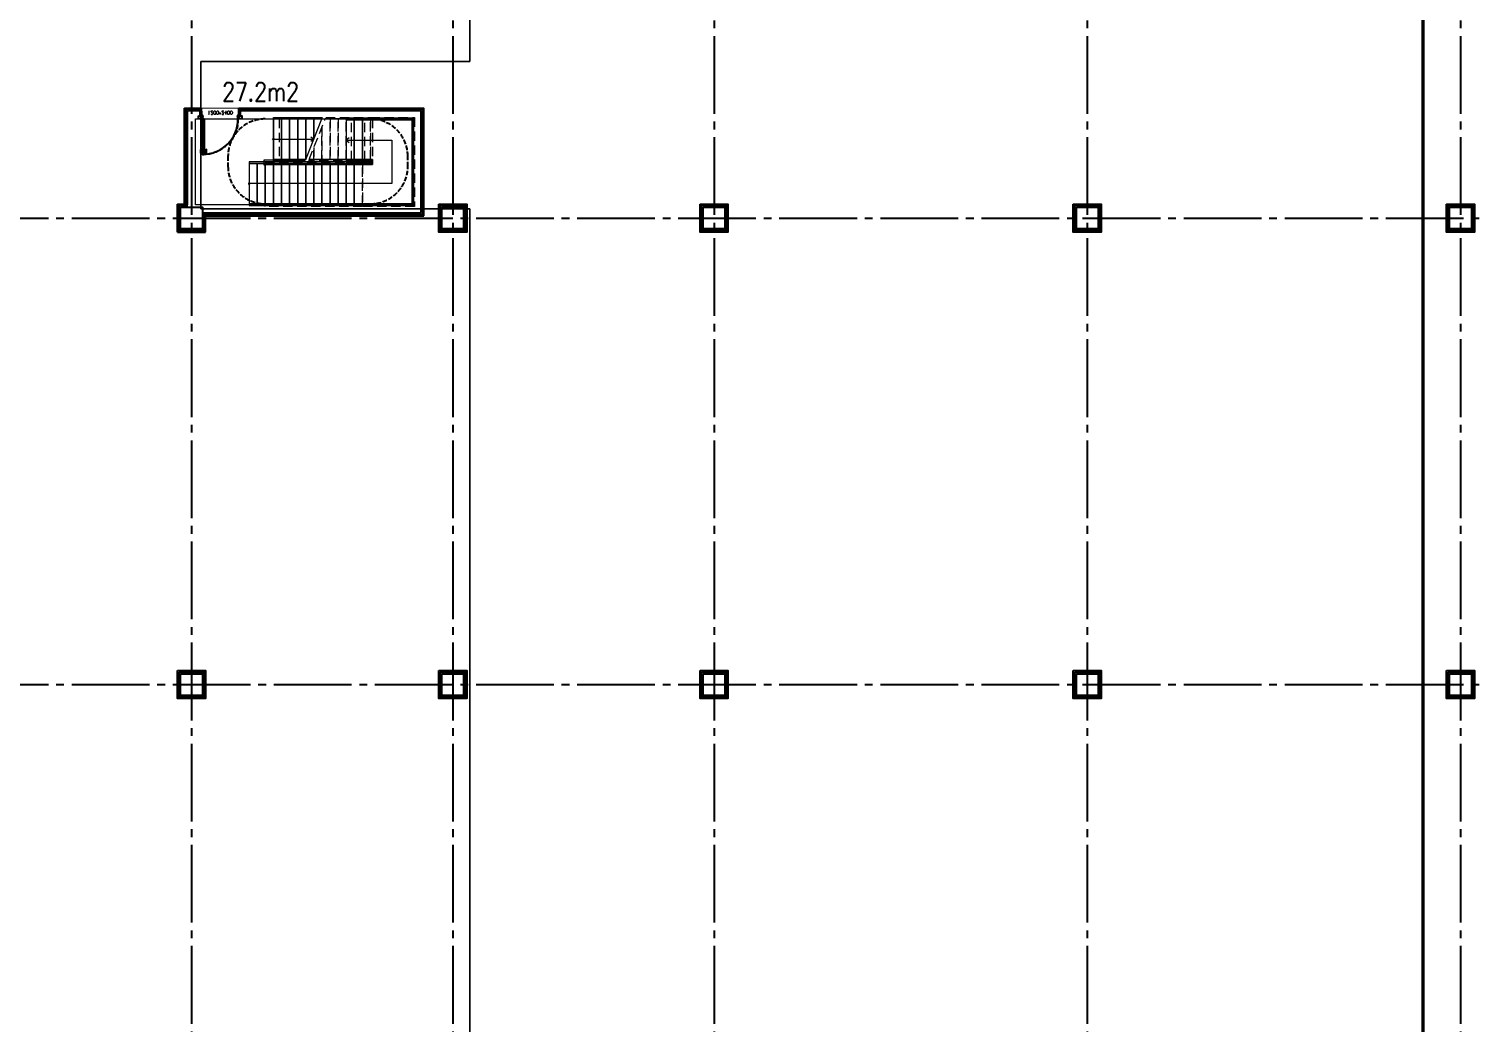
# Model space of a CAD drawing. Extents: x -960 to 27370, y -1283 to 11880.
# Drawn here: x 10518 to 15170, y 1912 to 5108 of the extents above; entities that cross this region are included whole.
import ezdxf
from ezdxf.enums import TextEntityAlignment as Align

# ---------------------------------------------------------------- set-up
doc = ezdxf.new("R2010")
doc.units = 0
doc.header["$LTSCALE"] = 100
for name, pattern in [('188K-SM-03-F10-ARCH-PA-Y2257103$0$HIDDEN2', [0.1875, 0.125, -0.0625]), ('X-S-FAB-L10$0$COL-CEN-LIN', [3.25, 2.5, -0.25, 0.25, -0.25]), ('X-S-FAB-L10$0$HIDDEN', [0.4, 0.3, -0.1]), ('X-S-FAB-L10$0$JJP_虛線(退縮線、投影線、地下室範圍、非屬本工程、圖面分區)', [0.45, 0.3, -0.15]), ('X-S-FAB-L10$0$虛線', [0.846667, 0.423333, -0.423333])]:
    doc.linetypes.add(name, pattern=pattern)
for name, color, linetype in [('188K-SM-03-F10-ARCH-PA-Y2257103$0$K-AREA', 53, 'Continuous'), ('188K-SM-03-F10-ARCH-PA-Y2257103$0$K-AREA-細區', 53, 'Continuous'), ('188K-SM-03-F10-ARCH-PA-Y2257103$0$K-P1S-4.2-單抗', 53, 'Continuous'), ('188K-SM-03-F10-ARCH-PA-Y2257103$0$K-P2D-4.2-雙抗', 53, 'Continuous'), ('188K-SM-03-F10-ARCH-PA-Y2257103$0$K-岩棉 2hr 7.5-單抗', 53, 'Continuous'), ('188K-SM-03-F10-ARCH-PA-Y2257103$0$非YK-K-防火門', 53, 'Continuous'), ('X-S-FAB-L10$0$0-DIM-TXT', 8, 'Continuous'), ('X-S-FAB-L10$0$A-STRS', 8, 'Continuous'), ('X-S-FAB-L10$0$A-WALL-IN', 8, 'Continuous'), ('X-S-FAB-L10$0$BLOCK', 8, 'Continuous'), ('X-S-FAB-L10$0$CCL', 8, 'X-S-FAB-L10$0$COL-CEN-LIN'), ('X-S-FAB-L10$0$COL-S', 8, 'Continuous'), ('X-S-FAB-L10$0$DW_Frame', 8, 'Continuous'), ('X-S-FAB-L10$0$HID', 8, 'X-S-FAB-L10$0$HIDDEN'), ('X-S-FAB-L10$0$S-FNDN', 8, 'Continuous'), ('X-S-FAB-L10$0$S-SLAB-SHOW', 8, 'Continuous')]:
    doc.layers.add(name, color=color, linetype=linetype)
doc.styles.add('188K-SM-03-F10-ARCH-PA-Y2257103$0$Standard', font='txt.shx', dxfattribs={"bigfont": 'chineset.shx'})
doc.styles.add('X-S-FAB-L10$0$CHINA', font='simplex.shx', dxfattribs={"width": 0.75, "bigfont": 'chineset.shx'})
doc.styles.add('X-S-FAB-L10$0$Standard', font='', dxfattribs={"width": 0.8})
doc.styles.add('X-S-FAB-L10$0$TG_NOTE_TEXT', font='simplex.shx', dxfattribs={"width": 0.75, "bigfont": 'chineset.shx'})
doc.styles.get('X-S-FAB-L10$0$Standard').set_extended_font_data('Microsoft JhengHei')

# ---------------------------------------------------------------- blocks, each defined once
blk = doc.blocks.new('X-S-FAB-L10$0$FAB2-L05')
at = {"layer": 'X-S-FAB-L10$0$CCL'}
for p, q in [((-15120, 11005), (-15120, 0)), ((-14280, 11005), (-14280, 0)), ((-13440, 11005), (-13440, 0)), ((-12240, 11005), (-12240, 0)), ((-11040, 11005), (-11040, 0)), ((-26880, 5220), (1210, 5220)), ((-26880, 3720), (1210, 3720))]:
    blk.add_line(p, q, dxfattribs=at)
at = {"layer": 'X-S-FAB-L10$0$COL-S'}
for points in [[(-15155, 5255), (-15085, 5255), (-15085, 5185), (-15155, 5185)], [(-14315, 5255), (-14245, 5255), (-14245, 5185), (-14315, 5185)], [(-13475, 5255), (-13405, 5255), (-13405, 5185), (-13475, 5185)], [(-12275, 5255), (-12205, 5255), (-12205, 5185), (-12275, 5185)], [(-11075, 5255), (-11005, 5255), (-11005, 5185), (-11075, 5185)], [(-15155, 3755), (-15085, 3755), (-15085, 3685), (-15155, 3685)], [(-14315, 3755), (-14245, 3755), (-14245, 3685), (-14315, 3685)], [(-13475, 3755), (-13405, 3755), (-13405, 3685), (-13475, 3685)], [(-12275, 3755), (-12205, 3755), (-12205, 3685), (-12275, 3685)], [(-11075, 3755), (-11005, 3755), (-11005, 3685), (-11075, 3685)]]:
    blk.add_lwpolyline(points, close=True, dxfattribs=at)
blk = doc.blocks.new('X-S-FAB-L10')
for p, q in [((11072.5, 4843.5), (11072.5, 4818.5)), ((11192.5, 4843.5), (11192.5, 4818.5))]:
    blk.add_line(p, q)
blk.add_lwpolyline([(11075.5, 4818.5), (11075.5, 4704.5), (11079.875, 4704.5), (11079.875, 4818.5)], close=True)
blk.add_arc((11075.5, 4818.5), 114, 270, 0)
at = {"layer": 'X-S-FAB-L10$0$A-STRS', "lineweight": 0}
for p, q in [((11303.5, 4823.5), (11461.5, 4823.5)), ((11303.5, 4818.5), (11303.5, 4823.5)), ((11459.5, 4818.5), (11303.5, 4818.5)), ((11303.5, 4688.5), (11303.5, 4818.5)), ((11303.5, 4818.5), (11459.5, 4818.5)), ((11303.5, 4688.5), (11303.5, 4818.5)), ((11303.5, 4818.5), (11329.5, 4818.5)), ((11329.5, 4688.5), (11329.5, 4818.5)), ((11329.5, 4818.5), (11329.5, 4688.5)), ((11329.5, 4688.5), (11329.5, 4818.5)), ((11329.5, 4818.5), (11355.5, 4818.5)), ((11355.5, 4688.5), (11355.5, 4818.5)), ((11355.5, 4818.5), (11355.5, 4688.5)), ((11355.5, 4688.5), (11355.5, 4818.5)), ((11355.5, 4818.5), (11381.5, 4818.5)), ((11381.5, 4688.5), (11381.5, 4818.5)), ((11381.5, 4818.5), (11381.5, 4688.5)), ((11381.5, 4688.5), (11381.5, 4818.5)), ((11381.5, 4818.5), (11407.5, 4818.5)), ((11407.5, 4688.5), (11407.5, 4818.5)), ((11407.5, 4818.5), (11407.5, 4688.5)), ((11407.5, 4688.5), (11407.5, 4818.5)), ((11407.5, 4818.5), (11433.5, 4818.5)), ((11407.5, 4688.5), (11459.5, 4818.5)), ((11433.5, 4753.5), (11433.5, 4818.5)), ((11433.5, 4818.5), (11433.5, 4753.5)), ((11433.5, 4753.5), (11433.5, 4818.5)), ((11433.5, 4818.5), (11459.5, 4818.5)), ((11589.5, 4820.5), (11537.5, 4820.5)), ((11537.5, 4820.5), (11537.5, 4815.5)), ((11537.5, 4815.5), (11589.5, 4815.5)), ((11537.5, 4815.5), (11537.5, 4685.5)), ((11589.5, 4815.5), (11537.5, 4815.5)), ((11537.5, 4815.5), (11537.5, 4685.5)), ((11563.5, 4815.5), (11537.5, 4815.5)), ((11563.5, 4815.5), (11563.5, 4685.5)), ((11563.5, 4685.5), (11563.5, 4815.5)), ((11563.5, 4815.5), (11563.5, 4685.5)), ((11589.5, 4815.5), (11563.5, 4815.5)), ((11589.5, 4815.5), (11589.5, 4820.5)), ((11615.5, 4820.5), (11589.5, 4820.5)), ((11589.5, 4820.5), (11589.5, 4815.5)), ((11589.5, 4815.5), (11615.5, 4815.5)), ((11597.27, 4815.5), (11589.5, 4815.5)), ((11589.5, 4815.5), (11589.5, 4685.5)), ((11589.5, 4815.5), (11589.5, 4685.5)), ((11589.5, 4815.5), (11589.5, 4685.5)), ((11589.5, 4685.5), (11589.5, 4815.5)), ((11589.5, 4815.5), (11589.5, 4685.5)), ((11615.5, 4815.5), (11589.5, 4815.5)), ((11615.5, 4815.5), (11597.27, 4815.5)), ((11754.5, 4820.5), (11615.5, 4820.5)), ((11615.5, 4815.5), (11749.5, 4815.5)), ((11749.5, 4815.5), (11615.5, 4815.5)), ((11749.5, 4815.5), (11615.5, 4815.5)), ((11749.5, 4815.5), (11749.5, 4545.5)), ((11749.5, 4545.5), (11749.5, 4815.5)), ((11749.5, 4545.5), (11749.5, 4815.5)), ((11754.5, 4540.5), (11754.5, 4820.5)), ((11303.5, 4753.5), (11329.5, 4753.5)), ((11329.5, 4753.5), (11433.5, 4753.5)), ((11423.5, 4761), (11433.5, 4753.5)), ((11433.5, 4753.5), (11423.5, 4746)), ((11547.5, 4758), (11537.5, 4750.5)), ((11537.5, 4750.5), (11563.5, 4750.5)), ((11537.5, 4750.5), (11547.5, 4743)), ((11563.5, 4750.5), (11589.5, 4750.5)), ((11589.5, 4750.5), (11615.5, 4750.5)), ((11615.5, 4750.5), (11684.5, 4750.5)), ((11684.5, 4750.5), (11684.5, 4610.5)), ((11563.5, 4680.5), (11225.5, 4680.5)), ((11225.5, 4680.5), (11225.5, 4675.5)), ((11225.5, 4675.5), (11563.5, 4675.5)), ((11225.5, 4675.5), (11225.5, 4545.5)), ((11563.5, 4675.5), (11225.5, 4675.5)), ((11251.5, 4675.5), (11225.5, 4675.5)), ((11225.5, 4675.5), (11225.5, 4545.5)), ((11251.5, 4545.5), (11251.5, 4675.5)), ((11277.5, 4675.5), (11251.5, 4675.5)), ((11251.5, 4675.5), (11251.5, 4545.5)), ((11251.5, 4545.5), (11251.5, 4675.5)), ((11277.5, 4545.5), (11277.5, 4675.5)), ((11303.5, 4675.5), (11277.5, 4675.5)), ((11277.5, 4675.5), (11277.5, 4545.5)), ((11277.5, 4545.5), (11277.5, 4675.5)), ((11303.5, 4688.5), (11407.5, 4688.5)), ((11303.5, 4683.5), (11303.5, 4688.5)), ((11407.5, 4688.5), (11303.5, 4688.5)), ((11329.5, 4688.5), (11303.5, 4688.5)), ((11405.5, 4683.5), (11303.5, 4683.5)), ((11303.5, 4545.5), (11303.5, 4675.5)), ((11329.5, 4675.5), (11303.5, 4675.5)), ((11303.5, 4675.5), (11303.5, 4545.5)), ((11303.5, 4545.5), (11303.5, 4675.5)), ((11355.5, 4688.5), (11329.5, 4688.5)), ((11329.5, 4545.5), (11329.5, 4675.5)), ((11355.5, 4675.5), (11329.5, 4675.5)), ((11329.5, 4675.5), (11329.5, 4545.5)), ((11329.5, 4545.5), (11329.5, 4675.5)), ((11381.5, 4688.5), (11355.5, 4688.5)), ((11355.5, 4545.5), (11355.5, 4675.5)), ((11381.5, 4675.5), (11355.5, 4675.5)), ((11355.5, 4675.5), (11355.5, 4545.5)), ((11355.5, 4545.5), (11355.5, 4675.5)), ((11407.5, 4688.5), (11381.5, 4688.5)), ((11381.5, 4545.5), (11381.5, 4675.5)), ((11407.5, 4675.5), (11381.5, 4675.5)), ((11381.5, 4675.5), (11381.5, 4545.5)), ((11381.5, 4545.5), (11381.5, 4675.5)), ((11407.5, 4545.5), (11407.5, 4675.5)), ((11433.5, 4675.5), (11407.5, 4675.5)), ((11407.5, 4675.5), (11407.5, 4545.5)), ((11407.5, 4545.5), (11407.5, 4675.5)), ((11433.5, 4545.5), (11433.5, 4675.5)), ((11459.5, 4675.5), (11433.5, 4675.5)), ((11433.5, 4675.5), (11433.5, 4545.5)), ((11433.5, 4545.5), (11433.5, 4675.5)), ((11459.5, 4545.5), (11459.5, 4675.5)), ((11485.5, 4675.5), (11459.5, 4675.5)), ((11459.5, 4675.5), (11459.5, 4545.5)), ((11459.5, 4545.5), (11459.5, 4675.5)), ((11485.5, 4545.5), (11485.5, 4675.5)), ((11511.5, 4675.5), (11485.5, 4675.5)), ((11485.5, 4675.5), (11485.5, 4545.5)), ((11485.5, 4545.5), (11485.5, 4675.5)), ((11511.5, 4545.5), (11511.5, 4675.5)), ((11537.5, 4675.5), (11511.5, 4675.5)), ((11511.5, 4675.5), (11511.5, 4545.5)), ((11511.5, 4545.5), (11511.5, 4675.5)), ((11589.5, 4685.5), (11537.5, 4685.5)), ((11537.5, 4685.5), (11537.5, 4680.5)), ((11537.5, 4685.5), (11589.5, 4685.5)), ((11537.5, 4685.5), (11563.5, 4685.5)), ((11537.5, 4680.5), (11589.5, 4680.5)), ((11537.5, 4545.5), (11537.5, 4675.5)), ((11563.5, 4675.5), (11537.5, 4675.5)), ((11537.5, 4675.5), (11537.5, 4545.5)), ((11537.5, 4545.5), (11537.5, 4675.5)), ((11563.5, 4685.5), (11589.5, 4685.5)), ((11589.5, 4680.5), (11563.5, 4680.5)), ((11563.5, 4680.5), (11563.5, 4675.5)), ((11563.5, 4675.5), (11563.5, 4680.5)), ((11563.5, 4675.5), (11589.5, 4675.5)), ((11589.5, 4675.5), (11563.5, 4675.5)), ((11563.5, 4545.5), (11563.5, 4675.5)), ((11563.5, 4545.5), (11563.5, 4675.5)), ((11589.5, 4675.5), (11563.5, 4675.5)), ((11563.5, 4675.5), (11563.5, 4545.5)), ((11563.5, 4545.5), (11563.5, 4675.5)), ((11589.5, 4680.5), (11589.5, 4685.5)), ((11615.5, 4685.5), (11589.5, 4685.5)), ((11589.5, 4685.5), (11589.5, 4680.5)), ((11589.5, 4685.5), (11597.27, 4685.5)), ((11589.5, 4685.5), (11615.5, 4685.5)), ((11589.5, 4680.5), (11615.5, 4680.5)), ((11614.5, 4680.5), (11589.5, 4680.5)), ((11589.5, 4675.5), (11619.5, 4675.5)), ((11619.5, 4675.5), (11589.5, 4675.5)), ((11619.5, 4675.5), (11589.5, 4675.5)), ((11597.27, 4685.5), (11615.5, 4685.5)), ((11615.5, 4680.5), (11614.5, 4680.5)), ((11619.5, 4685.5), (11615.5, 4685.5)), ((11615.5, 4685.5), (11619.5, 4685.5)), ((11615.5, 4685.5), (11619.5, 4685.5)), ((11619.5, 4675.5), (11619.5, 4685.5)), ((11619.5, 4685.5), (11619.5, 4675.5)), ((11619.5, 4685.5), (11619.5, 4675.5)), ((11251.5, 4610.5), (11225.5, 4610.5)), ((11563.5, 4610.5), (11251.5, 4610.5)), ((11589.5, 4610.5), (11563.5, 4610.5)), ((11684.5, 4610.5), (11589.5, 4610.5)), ((11563.5, 4545.5), (11225.5, 4545.5)), ((11225.5, 4545.5), (11225.5, 4540.5)), ((11225.5, 4545.5), (11563.5, 4545.5)), ((11225.5, 4545.5), (11251.5, 4545.5)), ((11225.5, 4540.5), (11563.5, 4540.5)), ((11251.5, 4545.5), (11277.5, 4545.5)), ((11277.5, 4545.5), (11303.5, 4545.5)), ((11303.5, 4545.5), (11329.5, 4545.5)), ((11329.5, 4545.5), (11355.5, 4545.5)), ((11355.5, 4545.5), (11381.5, 4545.5)), ((11381.5, 4545.5), (11407.5, 4545.5)), ((11407.5, 4545.5), (11433.5, 4545.5)), ((11433.5, 4545.5), (11459.5, 4545.5)), ((11459.5, 4545.5), (11485.5, 4545.5)), ((11485.5, 4545.5), (11511.5, 4545.5)), ((11511.5, 4545.5), (11537.5, 4545.5)), ((11537.5, 4545.5), (11563.5, 4545.5)), ((11589.5, 4545.5), (11563.5, 4545.5)), ((11563.5, 4545.5), (11563.5, 4540.5)), ((11563.5, 4540.5), (11563.5, 4545.5)), ((11563.5, 4545.5), (11589.5, 4545.5)), ((11563.5, 4545.5), (11589.5, 4545.5)), ((11563.5, 4540.5), (11589.5, 4540.5)), ((11749.5, 4545.5), (11589.5, 4545.5)), ((11589.5, 4545.5), (11749.5, 4545.5)), ((11589.5, 4545.5), (11749.5, 4545.5)), ((11589.5, 4540.5), (11754.5, 4540.5))]:
    blk.add_line(p, q, dxfattribs=at)
at = {"layer": 'X-S-FAB-L10$0$A-STRS', "linetype": 'X-S-FAB-L10$0$JJP_虛線(退縮線、投影線、地下室範圍、非屬本工程、圖面分區)', "lineweight": 0}
for p, q in [((11321.546, 4818.5), (11321.546, 4688.5)), ((11418.27, 4688.5), (11470.27, 4818.5)), ((11615.5, 4818.5), (11470.27, 4818.5)), ((11470.27, 4818.5), (11485.5, 4818.5)), ((11472.27, 4823.5), (11615.5, 4823.5)), ((11485.5, 4688.5), (11485.5, 4818.5)), ((11485.5, 4818.5), (11485.5, 4688.5)), ((11485.5, 4688.5), (11485.5, 4818.5)), ((11485.5, 4818.5), (11511.5, 4818.5)), ((11511.5, 4688.5), (11511.5, 4818.5)), ((11511.5, 4818.5), (11511.5, 4688.5)), ((11511.5, 4688.5), (11511.5, 4818.5)), ((11511.5, 4818.5), (11537.5, 4818.5)), ((11537.5, 4688.5), (11537.5, 4818.5)), ((11537.5, 4818.5), (11537.5, 4688.5)), ((11537.5, 4688.5), (11537.5, 4818.5)), ((11537.5, 4818.5), (11563.5, 4818.5)), ((11554.915, 4685.5), (11554.915, 4815.5)), ((11563.5, 4688.5), (11563.5, 4818.5)), ((11563.5, 4818.5), (11563.5, 4688.5)), ((11563.5, 4688.5), (11563.5, 4818.5)), ((11563.5, 4818.5), (11589.5, 4818.5)), ((11589.5, 4688.5), (11589.5, 4818.5)), ((11589.5, 4818.5), (11589.5, 4688.5)), ((11589.5, 4688.5), (11589.5, 4818.5)), ((11589.5, 4818.5), (11615.5, 4818.5)), ((11597.27, 4685.5), (11597.27, 4815.5)), ((11615.5, 4823.5), (11615.5, 4818.5)), ((11615.5, 4823.5), (11757.5, 4823.5)), ((11615.5, 4818.5), (11615.5, 4823.5)), ((11752.5, 4818.5), (11615.5, 4818.5)), ((11615.5, 4688.5), (11615.5, 4818.5)), ((11615.5, 4688.5), (11615.5, 4818.5)), ((11615.5, 4688.5), (11615.5, 4818.5)), ((11615.5, 4818.5), (11615.5, 4688.5)), ((11615.5, 4688.5), (11615.5, 4818.5)), ((11615.5, 4818.5), (11752.5, 4818.5)), ((11621.991, 4818.5), (11621.991, 4688.5)), ((11752.5, 4542.5), (11752.5, 4818.5)), ((11752.5, 4818.5), (11752.5, 4542.5)), ((11757.5, 4823.5), (11757.5, 4537.5)), ((11459.5, 4688.5), (11459.5, 4791.574)), ((11459.5, 4791.574), (11459.5, 4688.5)), ((11459.5, 4688.5), (11459.5, 4791.574)), ((11433.5, 4688.5), (11433.5, 4726.574)), ((11433.5, 4726.574), (11433.5, 4688.5)), ((11433.5, 4688.5), (11433.5, 4726.574)), ((11277.5, 4672.5), (11277.5, 4677.5)), ((11277.5, 4677.5), (11589.5, 4677.5)), ((11589.5, 4672.5), (11277.5, 4672.5)), ((11277.5, 4542.5), (11277.5, 4672.5)), ((11277.5, 4672.5), (11303.5, 4672.5)), ((11303.5, 4672.5), (11303.5, 4542.5)), ((11303.5, 4542.5), (11303.5, 4672.5)), ((11303.5, 4672.5), (11329.5, 4672.5)), ((11303.5, 4672.5), (11303.5, 4542.5)), ((11329.5, 4672.5), (11329.5, 4542.5)), ((11329.5, 4542.5), (11329.5, 4672.5)), ((11329.5, 4672.5), (11355.5, 4672.5)), ((11329.5, 4672.5), (11329.5, 4542.5)), ((11355.5, 4672.5), (11355.5, 4542.5)), ((11355.5, 4542.5), (11355.5, 4672.5)), ((11355.5, 4672.5), (11381.5, 4672.5)), ((11355.5, 4672.5), (11355.5, 4542.5)), ((11381.5, 4672.5), (11381.5, 4542.5)), ((11381.5, 4542.5), (11381.5, 4672.5)), ((11381.5, 4672.5), (11407.5, 4672.5)), ((11381.5, 4672.5), (11381.5, 4542.5)), ((11407.5, 4672.5), (11407.5, 4542.5)), ((11407.5, 4542.5), (11407.5, 4672.5)), ((11407.5, 4672.5), (11433.5, 4672.5)), ((11407.5, 4672.5), (11407.5, 4542.5)), ((11615.5, 4683.5), (11416.27, 4683.5)), ((11418.27, 4688.5), (11615.5, 4688.5)), ((11433.5, 4688.5), (11418.27, 4688.5)), ((11459.5, 4688.5), (11433.5, 4688.5)), ((11433.5, 4672.5), (11433.5, 4542.5)), ((11433.5, 4542.5), (11433.5, 4672.5)), ((11433.5, 4672.5), (11459.5, 4672.5)), ((11433.5, 4672.5), (11433.5, 4542.5)), ((11485.5, 4688.5), (11459.5, 4688.5)), ((11459.5, 4672.5), (11459.5, 4542.5)), ((11459.5, 4542.5), (11459.5, 4672.5)), ((11459.5, 4672.5), (11485.5, 4672.5)), ((11459.5, 4672.5), (11459.5, 4542.5)), ((11511.5, 4688.5), (11485.5, 4688.5)), ((11485.5, 4672.5), (11485.5, 4542.5)), ((11485.5, 4542.5), (11485.5, 4672.5)), ((11485.5, 4672.5), (11511.5, 4672.5)), ((11485.5, 4672.5), (11485.5, 4542.5)), ((11537.5, 4688.5), (11511.5, 4688.5)), ((11511.5, 4672.5), (11511.5, 4542.5)), ((11511.5, 4542.5), (11511.5, 4672.5)), ((11511.5, 4672.5), (11537.5, 4672.5)), ((11511.5, 4672.5), (11511.5, 4542.5)), ((11563.5, 4688.5), (11537.5, 4688.5)), ((11537.5, 4672.5), (11537.5, 4542.5)), ((11537.5, 4542.5), (11537.5, 4672.5)), ((11537.5, 4672.5), (11563.5, 4672.5)), ((11537.5, 4672.5), (11537.5, 4542.5)), ((11589.5, 4688.5), (11563.5, 4688.5)), ((11563.5, 4545.5), (11563.5, 4675.5)), ((11563.5, 4672.5), (11563.5, 4542.5)), ((11563.5, 4672.5), (11589.5, 4672.5)), ((11563.5, 4542.5), (11563.5, 4672.5)), ((11563.5, 4672.5), (11563.5, 4542.5)), ((11615.5, 4688.5), (11589.5, 4688.5)), ((11589.5, 4672.5), (11589.5, 4677.5)), ((11589.5, 4677.5), (11617.5, 4677.5)), ((11589.5, 4677.5), (11589.5, 4672.5)), ((11622.5, 4672.5), (11589.5, 4672.5)), ((11589.5, 4672.5), (11589.5, 4542.5)), ((11589.5, 4672.5), (11589.5, 4542.5)), ((11589.5, 4672.5), (11589.5, 4542.5)), ((11589.5, 4542.5), (11589.5, 4672.5)), ((11589.5, 4672.5), (11622.5, 4672.5)), ((11589.5, 4672.5), (11589.5, 4542.5)), ((11615.5, 4688.5), (11615.5, 4683.5)), ((11615.5, 4688.5), (11622.5, 4688.5)), ((11615.5, 4683.5), (11615.5, 4688.5)), ((11622.5, 4688.5), (11615.5, 4688.5)), ((11617.5, 4683.5), (11615.5, 4683.5)), ((11617.5, 4677.5), (11617.5, 4683.5)), ((11622.5, 4688.5), (11622.5, 4672.5)), ((11622.5, 4672.5), (11622.5, 4688.5)), ((11277.5, 4537.5), (11277.5, 4542.5)), ((11277.5, 4542.5), (11589.5, 4542.5)), ((11303.5, 4542.5), (11277.5, 4542.5)), ((11589.5, 4537.5), (11277.5, 4537.5)), ((11329.5, 4542.5), (11303.5, 4542.5)), ((11355.5, 4542.5), (11329.5, 4542.5)), ((11381.5, 4542.5), (11355.5, 4542.5)), ((11407.5, 4542.5), (11381.5, 4542.5)), ((11433.5, 4542.5), (11407.5, 4542.5)), ((11459.5, 4542.5), (11433.5, 4542.5)), ((11485.5, 4542.5), (11459.5, 4542.5)), ((11511.5, 4542.5), (11485.5, 4542.5)), ((11537.5, 4542.5), (11511.5, 4542.5)), ((11563.5, 4542.5), (11537.5, 4542.5)), ((11589.5, 4542.5), (11563.5, 4542.5)), ((11589.5, 4537.5), (11589.5, 4542.5)), ((11589.5, 4542.5), (11752.5, 4542.5)), ((11589.5, 4542.5), (11589.5, 4537.5)), ((11752.5, 4542.5), (11589.5, 4542.5)), ((11757.5, 4537.5), (11589.5, 4537.5))]:
    blk.add_line(p, q, dxfattribs=at)
at = {"layer": 'X-S-FAB-L10$0$A-STRS', "linetype": 'X-S-FAB-L10$0$虛線', "lineweight": 0}
for p, q in [((11470.27, 4818.5), (11615.5, 4818.5)), ((11615.5, 4818.5), (11621.991, 4818.5)), ((11621.991, 4818.5), (11752.5, 4818.5)), ((11752.5, 4818.5), (11752.5, 4542.5)), ((11277.5, 4542.5), (11277.5, 4672.5)), ((11277.5, 4672.5), (11589.5, 4672.5)), ((11615.5, 4688.5), (11418.27, 4688.5)), ((11589.5, 4672.5), (11622.5, 4672.5)), ((11621.991, 4688.5), (11615.5, 4688.5)), ((11622.5, 4688.5), (11621.991, 4688.5)), ((11622.5, 4672.5), (11622.5, 4688.5)), ((11589.5, 4542.5), (11277.5, 4542.5)), ((11752.5, 4542.5), (11589.5, 4542.5))]:
    blk.add_line(p, q, dxfattribs=at)
at = {"layer": 'X-S-FAB-L10$0$A-STRS', "lineweight": 0, "flags": 128}
for points in [[(11303.5, 4756, -1), (11303.5, 4751, -1)], [(11225.5, 4608, 1), (11225.5, 4613, 1)]]:
    blk.add_lwpolyline(points, format="xyb", close=True, dxfattribs=at)
at = {"layer": 'X-S-FAB-L10$0$A-WALL-IN', "lineweight": 0}
for p, q in [((11027.5, 4843.5), (11027.5, 4818.5)), ((11072.5, 4843.5), (11027.5, 4843.5)), ((11752.5, 4843.5), (11192.5, 4843.5)), ((11052.5, 4818.5), (11072.5, 4818.5)), ((11192.5, 4818.5), (11752.5, 4818.5))]:
    blk.add_line(p, q, dxfattribs=at)
at = {"layer": 'X-S-FAB-L10$0$A-WALL-IN', "lineweight": 0, "flags": 128}
for points in [[(11777.5, 4843.5), (11752.5, 4843.5)], [(11777.5, 4542.5), (11777.5, 4843.5)], [(11027.5, 4818.5), (11027.5, 4542.5)], [(11052.5, 4542.5), (11052.5, 4818.5)], [(11752.5, 4818.5), (11752.5, 4542.5)], [(11027.5, 4535), (11027.5, 4542.5)], [(11752.5, 4542.5), (11052.5, 4542.5)], [(11075, 4517.5), (11777.5, 4517.5)], [(11777.5, 4517.5), (11777.5, 4542.5)]]:
    blk.add_lwpolyline(points, dxfattribs=at)
at = {"layer": 'X-S-FAB-L10$0$COL-S'}
for p, q in [((11005, 4535), (11075, 4535)), ((11005, 4465), (11005, 4535)), ((11075, 4535), (11075, 4465)), ((11845, 4535), (11915, 4535)), ((11845, 4465), (11845, 4535)), ((11915, 4535), (11915, 4465)), ((12685, 4535), (12755, 4535)), ((12685, 4465), (12685, 4535)), ((12755, 4535), (12755, 4465)), ((13885, 4535), (13955, 4535)), ((13885, 4465), (13885, 4535)), ((13955, 4535), (13955, 4465)), ((15085, 4535), (15155, 4535)), ((15085, 4465), (15085, 4535)), ((15155, 4535), (15155, 4465)), ((11075, 4465), (11005, 4465)), ((11915, 4465), (11845, 4465)), ((12755, 4465), (12685, 4465)), ((13955, 4465), (13885, 4465)), ((15155, 4465), (15085, 4465)), ((11005, 3035), (11075, 3035)), ((11005, 2965), (11005, 3035)), ((11075, 3035), (11075, 2965)), ((11845, 3035), (11915, 3035)), ((11845, 2965), (11845, 3035)), ((11915, 3035), (11915, 2965)), ((12685, 3035), (12755, 3035)), ((12685, 2965), (12685, 3035)), ((12755, 3035), (12755, 2965)), ((13885, 3035), (13955, 3035)), ((13885, 2965), (13885, 3035)), ((13955, 3035), (13955, 2965)), ((15085, 3035), (15155, 3035)), ((15085, 2965), (15085, 3035)), ((15155, 3035), (15155, 2965)), ((11075, 2965), (11005, 2965)), ((11915, 2965), (11845, 2965)), ((12755, 2965), (12685, 2965)), ((13955, 2965), (13885, 2965)), ((15155, 2965), (15085, 2965))]:
    blk.add_line(p, q, dxfattribs=at)
at = {"layer": 'X-S-FAB-L10$0$DW_Frame'}
for points in [[(11072.5, 4830.5), (11075.5, 4830.5), (11075.5, 4818.5), (11072.5, 4818.5)], [(11192.5, 4818.5), (11189.5, 4818.5), (11189.5, 4830.5), (11192.5, 4830.5)]]:
    blk.add_lwpolyline(points, dxfattribs=at)
at = {"layer": 'X-S-FAB-L10$0$HID', "ltscale": 0.5}
for p, q in [((11157.5, 4698.5), (11157.5, 4665.5)), ((11735.5, 4665.5), (11735.5, 4698.5))]:
    blk.add_line(p, q, dxfattribs=at)
for centre, start, end in [((11277.5, 4698.5), 90, 180), ((11615.5, 4698.5), 0, 90), ((11277.5, 4665.5), 180, 270), ((11615.5, 4665.5), 270, 0)]:
    blk.add_arc(centre, 120, start, end, dxfattribs=at)
at = {"layer": 'X-S-FAB-L10$0$S-FNDN', "lineweight": 0, "flags": 128}
for points in [[(11935, 9055), (4350, 9055), (4350, 7470), (9330, 7470), (9330, -55), (11935, -55), (11935, 4530), (11070, 4530), (11070, 5003), (11935, 5003)], [(11070, 4530), (11935, 4530), (11935, -55), (12665, -55), (12665, -270), (15175, -270), (15175, -55), (15905, -55), (15905, 4530), (16672.5, 4530), (16672.5, 5003), (15905, 5003), (15905, 9055), (11935, 9055), (11935, 5003), (11070, 5003)]]:
    blk.add_lwpolyline(points, close=True, dxfattribs=at)
at = {"layer": 'X-S-FAB-L10$0$S-SLAB-SHOW', "lineweight": 0, "flags": 128}
blk.add_lwpolyline([(11303.5, 4685.5), (11272.5, 4685.5), (11272.5, 4670.5), (11277.5, 4670.5), (11277.5, 4542.5), (11052.5, 4542.5), (11052.5, 4818.5), (11303.5, 4818.5)], close=True, dxfattribs=at)
blk.add_lwpolyline([(11303.5, 4685.5), (11272.5, 4685.5), (11272.5, 4670.5), (11277.5, 4670.5), (11277.5, 4542.5), (11052.5, 4542.5), (11052.5, 4818.5), (11303.5, 4818.5)], close=True, dxfattribs=at)
at = {"layer": 'X-S-FAB-L10$0$BLOCK'}
blk.add_blockref('X-S-FAB-L10$0$FAB2-L05', (26160, -720), dxfattribs=at)
at = {"style": 'X-S-FAB-L10$0$TG_NOTE_TEXT', "width": 0.5, "flags": 1}
for p in [(7463.301, 9020), (18268.251, 8649), (11197.77, 4800.167), (16485.801, 4800.167), (25420.27, 2635), (13360, 320.001, 0), (7463.301, -33.333)]:
    blk.add_attdef('WH', text='', height=20, dxfattribs=at).set_placement(p, align=Align.BOTTOM_LEFT)
at = {"width": 0.5}
for style, p in [('X-S-FAB-L10$0$TG_NOTE_TEXT', (7585, 9020)), ('X-S-FAB-L10$0$TG_NOTE_TEXT', (18389.95, 8649)), ('X-S-FAB-L10$0$TG_NOTE_TEXT', (11117.5, 4813.5)), ('X-S-FAB-L10$0$TG_NOTE_TEXT', (16607.5, 4813.5)), ('X-S-FAB-L10$0$TG_NOTE_TEXT', (25350, 2635)), ('X-S-FAB-L10$0$Standard', (13129.375, 325.001, 0)), ('X-S-FAB-L10$0$TG_NOTE_TEXT', (7585, -20))]:
    blk.add_attdef('DESC', text='', height=10, dxfattribs=dict(at, style=style)).set_placement(p, align=Align.BOTTOM_LEFT)
for tag, style, p in [('TYPE', 'X-S-FAB-L10$0$TG_NOTE_TEXT', (7619.286, 9020)), ('NO', 'X-S-FAB-L10$0$TG_NOTE_TEXT', (7650.095, 9020)), ('TYPE', 'X-S-FAB-L10$0$TG_NOTE_TEXT', (18424.236, 8649)), ('NO', 'X-S-FAB-L10$0$TG_NOTE_TEXT', (18455.045, 8649)), ('NO', 'X-S-FAB-L10$0$TG_NOTE_TEXT', (11088.595, 4813.5)), ('TYPE', 'X-S-FAB-L10$0$TG_NOTE_TEXT', (11151.786, 4813.5)), ('TYPE', 'X-S-FAB-L10$0$TG_NOTE_TEXT', (16641.786, 4813.5)), ('NO', 'X-S-FAB-L10$0$TG_NOTE_TEXT', (16672.595, 4813.5)), ('NO', 'X-S-FAB-L10$0$TG_NOTE_TEXT', (25313, 2635)), ('TYPE', 'X-S-FAB-L10$0$TG_NOTE_TEXT', (25350, 2635)), ('NO', 'X-S-FAB-L10$0$Standard', (13100, 320.001, 0)), ('TYPE', 'X-S-FAB-L10$0$Standard', (13129.375, 320.001, 0)), ('TYPE', 'X-S-FAB-L10$0$TG_NOTE_TEXT', (7619.286, -20)), ('NO', 'X-S-FAB-L10$0$TG_NOTE_TEXT', (7650.095, -20))]:
    blk.add_attdef(tag, text='', height=10, dxfattribs=dict(at, style=style)).set_placement(p, align=Align.BOTTOM_RIGHT)
at = {"style": 'X-S-FAB-L10$0$TG_NOTE_TEXT', "width": 0.5, "flags": 1}
for rotation, p in [(180, (43, 7480)), (180, (943, 7480)), (90, (24310, 3717.77)), (270, (17080, 1711.699))]:
    blk.add_attdef('WH', text='', height=20, rotation=rotation, dxfattribs=at).set_placement(p, align=Align.BOTTOM_LEFT)
at = {"width": 0.5}
for rotation, style, p in [(180, 'X-S-FAB-L10$0$Standard', (317.625, 7480)), (180, 'X-S-FAB-L10$0$Standard', (1217.625, 7480)), (90, 'X-S-FAB-L10$0$TG_NOTE_TEXT', (24310, 3647.5)), (270, 'X-S-FAB-L10$0$TG_NOTE_TEXT', (17080, 1605))]:
    blk.add_attdef('DESC', text='', height=10, rotation=rotation, dxfattribs=dict(at, style=style)).set_placement(p, align=Align.BOTTOM_LEFT)
for tag, rotation, style, p in [('TYPE', 180, 'X-S-FAB-L10$0$Standard', (317.625, 7480)), ('NO', 180, 'X-S-FAB-L10$0$Standard', (347, 7480)), ('TYPE', 180, 'X-S-FAB-L10$0$Standard', (1217.625, 7480)), ('NO', 180, 'X-S-FAB-L10$0$Standard', (1247, 7480)), ('TYPE', 90, 'X-S-FAB-L10$0$TG_NOTE_TEXT', (24310, 3647.5)), ('NO', 90, 'X-S-FAB-L10$0$TG_NOTE_TEXT', (24310, 3610.5)), ('TYPE', 270, 'X-S-FAB-L10$0$TG_NOTE_TEXT', (17080, 1605)), ('NO', 270, 'X-S-FAB-L10$0$TG_NOTE_TEXT', (17080, 1573))]:
    blk.add_attdef(tag, text='', height=10, rotation=rotation, dxfattribs=dict(at, style=style)).set_placement(p, align=Align.BOTTOM_RIGHT)
at = {"layer": 'X-S-FAB-L10$0$0-DIM-TXT', "style": 'X-S-FAB-L10$0$CHINA', "width": 0.75}
for p in [(667.414, 7855.1, -2689.4), (22627.353, 6728.814), (25644.722, 6728.814), (24778.787, 5569.051), (1118.252, 4980), (417.801, 4594.623), (23874.84, 4355), (22927.43, 4330.122), (23749.869, 3901.367), (417.801, 3765.236), (1118.252, 3730), (417.801, 3115.79), (536.882, 2227.832), (16908.994, 1782.652), (888.445, 880.466), (16977.43, 750), (18878.841, 750), (21364.03, 526.894), (25641.221, 553.233)]:
    blk.add_attdef('HIG', text='', height=80, dxfattribs=at).set_placement(p, align=Align.MIDDLE_LEFT)
blk = doc.blocks.new('188K-SM-03-F10-ARCH-PA-Y2257103$0$F14P8-SM-03-FB1-ARCH-PA(B)-Y2210902$0$18P2-XFDP40$0$GAD2205')
blk.add_lwpolyline([(0, 1), (0, 1), (-18, 1, -0.414214), (-18, 2), (-18, 3, -0.414214), (-18, 3), (-14, 3, 0.414214), (-13, 4), (-13, 4, 0.414214), (-14, 4), (-18, 4, -0.414214), (-18, 5), (-18, 12, -0.414214), (-18, 12), (-18, 12, 0.414214), (-18, 12), (-18, 14, 0.72636), (-19, 14), (-19, 13, 0.158507), (-19, 13), (-19, 0, 0.414214), (-19, 0), (19, 0, 0.414214), (19, 0), (19, 13, 0.158507), (19, 13), (19, 14, 0.72636), (18, 14), (18, 12, 0.414214), (18, 12, -0.414214), (18, 12), (18, 5, -0.414214), (18, 4), (14, 4, 0.414214), (13, 4), (13, 4, 0.414214), (14, 3), (18, 3, -0.414214), (18, 3), (18, 2, -0.414214), (18, 1), (0, 1)], format="xyb", close=True)
blk = doc.blocks.new('188K-SM-03-F10-ARCH-PA-Y2257103$0$(FS1-4)1hr單開防火門-1200x2400')
for p, q in [((8.8, 117.1, 0), (9.6, 117.1, 0)), ((8.8, 112.2, 0), (8.8, 117.1, 0)), ((9.6, 112.2, 0), (8.8, 112.2, 0)), ((9.6, 117.1, 0), (9.6, 112.2, 0)), ((9.6, 115.7, 0), (13.6, 115.7, 0)), ((13.5, 113.5, 0), (9.6, 113.5, 0)), ((13.6, 115.7, 0), (15, 115.7, 0)), ((0, 4.5), (0, -4.5)), ((2.8, 5), (0.5, 5)), ((3, -3.2), (3, 4.8)), ((117, -3.2), (117, 4.8)), ((117.2, 5), (119.5, 5)), ((120, 4.5), (120, -4.5)), ((0.5, -5), (2.8, -5)), ((2.8, -5), (4.4, -4)), ((3.8, -3.2), (3, -3.2)), ((3.6, -3.5), (3.6, -3.3)), ((3.6, -3.3), (3.8, -3.3)), ((4.4, -3.5), (3.6, -3.5)), ((4.4, -3.2), (4.2, -3.2)), ((4.2, -3.3), (4.4, -3.3)), ((4.4, -3.3), (4.4, -3.5)), ((4.5, -3.7), (4.5, -3.3)), ((115.5, -3.7), (115.5, -3.3)), ((115.6, -3.2), (115.8, -3.2)), ((115.6, -3.3), (115.6, -3.5)), ((115.8, -3.3), (115.6, -3.3)), ((115.6, -3.5), (116.4, -3.5)), ((117.2, -5), (115.6, -4)), ((116.2, -3.2), (117, -3.2)), ((116.4, -3.3), (116.2, -3.3)), ((116.4, -3.5), (116.4, -3.3)), ((119.5, -5), (117.2, -5))]:
    blk.add_line(p, q)
at = {"elevation": 0}
blk.add_lwpolyline([(4, 115.7), (0, 115.7), (-1.4, 115.7, 0.327495), (-2.2, 115, 0.089847), (-2.4, 104.3, 1.144881), (-0.5, 104.7, -0.137079), (-0.5, 113, -0.349357), (0, 113.5), (4, 113.5)], format="xyb", dxfattribs=at)
for points in [[(4.8, 112.2), (4.8, 117.1), (4, 117.1), (4, 112.2)], [(-10, -5), (0, -5), (0, 5), (-10, 5)], [(120, -5), (130, -5), (130, 5), (120, 5)]]:
    blk.add_lwpolyline(points, close=True)
at = {"ltscale": 5}
for points in [[(8.8, 109.6), (8.8, 119.7), (4.8, 119.7), (4.8, 109.6)], [(5, 109.2), (5, 14.8), (5, 14.8), (5, 109.2)], [(8.6, 14.8), (8.5, 14.8), (8.5, 109.2), (8.6, 109.2)], [(8.8, 6.1), (8.8, 14.4), (4.8, 14.4), (4.8, 6.1)]]:
    blk.add_lwpolyline(points, close=True, dxfattribs=at)
blk.add_lwpolyline([(4.8, 109.7), (4.8, 108.4, 0.158507), (4.9, 108.4), (4.9, 108.3, 0.72636), (5, 108.3), (5, 108.5, 0.414214), (5, 108.5, -0.414214), (4.9, 108.5), (4.9, 109.2, -0.414214), (5, 109.2), (5.4, 109.2, 0.414214), (5.4, 109.3), (5.4, 109.3, 0.414214), (5.4, 109.3), (5, 109.3, -0.414214), (4.9, 109.4), (4.9, 109.5, -0.414214), (5, 109.6), (6.8, 109.6), (6.8, 109.6), (6.8, 109.6), (8.6, 109.6, -0.414214), (8.6, 109.5), (8.6, 109.4, -0.414214), (8.6, 109.3), (8.2, 109.3, 0.414214), (8.1, 109.3), (8.1, 109.3, 0.414214), (8.2, 109.2), (8.6, 109.2, -0.414214), (8.6, 109.2), (8.6, 108.5, -0.414214), (8.6, 108.5), (8.6, 108.5, 0.414214), (8.6, 108.5), (8.6, 108.3, 0.72636), (8.6, 108.3), (8.7, 108.4, 0.158507), (8.7, 108.4), (8.7, 109.7, 0.414214), (8.7, 109.7), (4.9, 109.7, 0.414214)], format="xyb", close=True, dxfattribs=at)
at = {"ltscale": 500}
for points in [[(3.2, -2.4), (3.2, 5.6), (3, 5.6), (3, -2.4)], [(8.5, 6.6), (4, 6.6), (4, 6.3), (8.5, 6.3)]]:
    blk.add_lwpolyline(points, close=True, dxfattribs=at)
at = {"linetype": '188K-SM-03-F10-ARCH-PA-Y2257103$0$HIDDEN2'}
blk.add_arc((3.4, 6.1), 113.7, 359.4256, 87.3094, dxfattribs=at)
at = {"extrusion": (0, 0, -1)}
for centre, major_axis, start_param, end_param in [((13.5, 113, 0), (-0.417, 0.417), 0.901482, 2.245889), ((15, 104.3, 0), (0.707, 0.707), 0.872811, 4.284184), ((-0.8, 108.9, 0), (10.9, 10.9), 0.51383, 1.058752), ((14.9, 114.8, 0), (-0.624, 0.624), 0.866962, 2.13291), ((-13.8, 109, 0), (21.3, 21.3), 0.585307, 0.943734)]:
    blk.add_ellipse(centre, major_axis=major_axis, ratio=1, start_param=start_param, end_param=end_param, dxfattribs=at)
for centre, major_axis, start_param, end_param in [((0.5, 4.5), (0.354, -0.354), 2.356194, 3.926991), ((2.8, 4.8), (0.106, -0.106), 7.068583, 8.63938), ((117.2, 4.8), (-0.106, -0.106), -2.356194, -0.785398), ((119.5, 4.5), (-0.354, -0.354), 2.356194, 3.926991), ((0.5, -4.5), (-0.354, -0.354), 5.497787, 7.068583), ((3.8, -3.3), (-0.0354, -0.0354), 0.785398, 3.926991), ((4.2, -3.3), (-0.0354, -0.0354), 3.926991, 7.068583), ((4.4, -3.3), (0.0354, -0.0354), 7.068583, 8.63938), ((4.2, -3.7), (0.212, -0.212), 6.162283, 7.068583), ((115.6, -3.3), (-0.0354, -0.0354), -2.356194, -0.785398), ((115.8, -3.7), (-0.212, -0.212), -0.785398, 0.120903), ((115.8, -3.3), (0.0354, -0.0354), -0.785398, 2.356194), ((116.2, -3.3), (0.0354, -0.0354), 2.356194, 5.497787), ((119.5, -4.5), (0.354, -0.354), -0.785398, 0.785398)]:
    blk.add_ellipse(centre, major_axis=major_axis, ratio=1, start_param=start_param, end_param=end_param)
at = {"ltscale": 500, "extrusion": (0, 0, -1)}
blk.add_ellipse((3.4, 6.1), major_axis=(-0.495, 0.495), ratio=1, start_param=5.497787, end_param=11.780972, dxfattribs=at)
at = {"ltscale": 5, "xscale": 0.1000000000058208, "yscale": 0.1000000000058208, "zscale": 0.1000000000058208}
blk.add_blockref('188K-SM-03-F10-ARCH-PA-Y2257103$0$F14P8-SM-03-FB1-ARCH-PA(B)-Y2210902$0$18P2-XFDP40$0$GAD2205', (6.8, 14.3), dxfattribs=at)
at = {"color": 8, "style": '188K-SM-03-F10-ARCH-PA-Y2257103$0$Standard', "width": 0.85}
blk.add_text('1200*2400', height=12, dxfattribs=at).set_placement((60, -15, 0), align=Align.MIDDLE_CENTER)
blk = doc.blocks.new('188K-SM-03-F10-ARCH-PA-Y2257103')
at = {"layer": '188K-SM-03-F10-ARCH-PA-Y2257103$0$K-AREA', "color": 1, "const_width": 3}
blk.add_lwpolyline([(11017.5, 4853.5), (11787.5, 4853.5), (11787.5, 4507.5), (11085, 4507.5), (11085, 4455), (10995, 4455), (10995, 4545), (11017.5, 4545), (11017.5, 4853.5)], dxfattribs=at)
for points in [[(11835, 4545), (11925, 4545), (11925, 4455), (11835, 4455)], [(12675, 4545), (12765, 4545), (12765, 4455), (12675, 4455)], [(13875, 4545), (13965, 4545), (13965, 4455), (13875, 4455)], [(15075, 4545), (15165, 4545), (15165, 4455), (15075, 4455)], [(10995, 3045), (11085, 3045), (11085, 2955), (10995, 2955)], [(11835, 3045), (11925, 3045), (11925, 2955), (11835, 2955)], [(12675, 3045), (12765, 3045), (12765, 2955), (12675, 2955)], [(13875, 3045), (13965, 3045), (13965, 2955), (13875, 2955)], [(15075, 3045), (15165, 3045), (15165, 2955), (15075, 2955)]]:
    blk.add_lwpolyline(points, close=True, dxfattribs=at)
at = {"layer": '188K-SM-03-F10-ARCH-PA-Y2257103$0$K-AREA-細區', "const_width": 1}
blk.add_lwpolyline([(11017.5, 4853.5), (11787.5, 4853.5), (11787.5, 4507.5), (11085, 4507.5), (11085, 4455), (10995, 4455), (10995, 4545), (11017.5, 4545), (11017.5, 4853.5)], dxfattribs=at)
for points in [[(11835, 4545), (11925, 4545), (11925, 4455), (11835, 4455)], [(12675, 4545), (12765, 4545), (12765, 4455), (12675, 4455)], [(13875, 4545), (13965, 4545), (13965, 4455), (13875, 4455)], [(15075, 4545), (15165, 4545), (15165, 4455), (15075, 4455)], [(10995, 3045), (11085, 3045), (11085, 2955), (10995, 2955)], [(11835, 3045), (11925, 3045), (11925, 2955), (11835, 2955)], [(12675, 3045), (12765, 3045), (12765, 2955), (12675, 2955)], [(13875, 3045), (13965, 3045), (13965, 2955), (13875, 2955)], [(15075, 3045), (15165, 3045), (15165, 2955), (15075, 2955)]]:
    blk.add_lwpolyline(points, close=True, dxfattribs=at)
at = {"layer": '188K-SM-03-F10-ARCH-PA-Y2257103$0$K-P1S-4.2-單抗'}
for p, q in [((10995, 4455), (10995, 4545)), ((10995, 4545), (11017.5, 4545)), ((11000, 4455), (11000, 4545)), ((11000, 4540), (11017.5, 4540)), ((11080, 4455), (11080, 4507.5)), ((11085, 4455), (11085, 4507.5)), ((10995, 4455), (11085, 4455)), ((11000, 4460), (11080, 4460))]:
    blk.add_line(p, q, dxfattribs=at)
for points in [[(11835, 4545), (11925, 4545), (11925, 4455), (11835, 4455)], [(11840, 4540), (11920, 4540), (11920, 4460), (11840, 4460)], [(12675, 4545), (12765, 4545), (12765, 4455), (12675, 4455)], [(12680, 4540), (12760, 4540), (12760, 4460), (12680, 4460)], [(13875, 4545), (13965, 4545), (13965, 4455), (13875, 4455)], [(13880, 4540), (13960, 4540), (13960, 4460), (13880, 4460)], [(15075, 4545), (15165, 4545), (15165, 4455), (15075, 4455)], [(15080, 4540), (15160, 4540), (15160, 4460), (15080, 4460)], [(10995, 3045), (11085, 3045), (11085, 2955), (10995, 2955)], [(11000, 3040), (11080, 3040), (11080, 2960), (11000, 2960)], [(11835, 3045), (11925, 3045), (11925, 2955), (11835, 2955)], [(11840, 3040), (11920, 3040), (11920, 2960), (11840, 2960)], [(12675, 3045), (12765, 3045), (12765, 2955), (12675, 2955)], [(12680, 3040), (12760, 3040), (12760, 2960), (12680, 2960)], [(13875, 3045), (13965, 3045), (13965, 2955), (13875, 2955)], [(13880, 3040), (13960, 3040), (13960, 2960), (13880, 2960)], [(15075, 3045), (15165, 3045), (15165, 2955), (15075, 2955)], [(15080, 3040), (15160, 3040), (15160, 2960), (15080, 2960)]]:
    blk.add_lwpolyline(points, close=True, dxfattribs=at)
at = {"layer": '188K-SM-03-F10-ARCH-PA-Y2257103$0$K-P2D-4.2-雙抗'}
for p, q in [((14997.5, 615, 0), (14997.5, 8295)), ((14997.5, 615, 0), (14997.5, 8295)), ((14997.5, 615, 0), (14997.5, 8295)), ((15002.5, 615, 0), (15002.5, 8295)), ((15002.5, 615, 0), (15002.5, 8295)), ((15002.5, 615, 0), (15002.5, 8295))]:
    blk.add_line(p, q, dxfattribs=at)
at = {"layer": '188K-SM-03-F10-ARCH-PA-Y2257103$0$K-岩棉 2hr 7.5-單抗'}
for p, q in [((11017.5, 4535), (11017.5, 4853.5)), ((11017.5, 4853.5), (11072.5, 4853.5)), ((11017.5, 4848.5), (11072.5, 4848.5)), ((11022.5, 4535), (11022.5, 4853.5)), ((11067.5, 4828.5), (11067.5, 4853.5)), ((11072.5, 4828.5), (11072.5, 4853.5)), ((11192.5, 4828.5), (11192.5, 4853.5)), ((11192.5, 4853.5), (11787.5, 4853.5)), ((11192.5, 4848.5), (11782.5, 4848.5)), ((11197.5, 4828.5), (11197.5, 4853.5)), ((11782.5, 4507.5), (11782.5, 4853.5)), ((11787.5, 4507.5), (11787.5, 4853.5)), ((11075, 4512.5), (11782.5, 4512.5)), ((11075, 4507.5), (11787.5, 4507.5))]:
    blk.add_line(p, q, dxfattribs=at)
at = {"layer": '188K-SM-03-F10-ARCH-PA-Y2257103$0$非YK-K-防火門', "xscale": -1, "rotation": 180}
blk.add_blockref('188K-SM-03-F10-ARCH-PA-Y2257103$0$(FS1-4)1hr單開防火門-1200x2400', (11072.5, 4823.5), dxfattribs=at)
at = {"layer": '188K-SM-03-F10-ARCH-PA-Y2257103$0$K-AREA', "color": 1, "style": '188K-SM-03-F10-ARCH-PA-Y2257103$0$Standard', "width": 0.8}
blk.add_text('27.2m2', height=60, dxfattribs=at).set_placement((11138.8, 4876))

msp = doc.modelspace()

# ---------------------------------------------------------------- block references
for name in ['X-S-FAB-L10', '188K-SM-03-F10-ARCH-PA-Y2257103']:
    msp.add_blockref(name, (0, 0))

doc.saveas('drawing.dxf')
